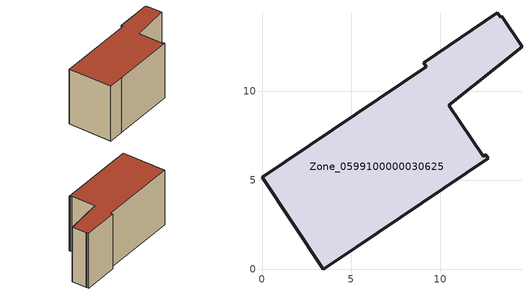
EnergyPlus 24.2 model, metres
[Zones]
Zone_0599100000030625
 floor ground (C_G): 13.39,14.15 13.45,14.19 14.58,12.49 10.48,9.21 12.41,6.35 12.54,6.43 12.68,6.23 5.28,1.23 3.44,0 0,5.17 9.21,11.37 9.07,11.59 13.19,14.4 z0
 wall outside (C_F): 13.19,14.4 9.07,11.59 9.21,11.37 0,5.17 3.44,0 5.28,1.23 12.68,6.23 12.54,6.43 12.41,6.35 10.48,9.21 14.58,12.49 13.45,14.19 13.39,14.15 13.19,14.4 z0:8.04
 roof outside (C_R): 13.45,14.19 13.39,14.15 13.19,14.4 9.07,11.59 9.21,11.37 0,5.17 3.44,0 5.28,1.23 12.68,6.23 12.54,6.43 12.41,6.35 10.48,9.21 14.58,12.49 z8.04
[BUILDING]
Pand.0599100000030625: North Axis=0; Terrain=City; Loads Convergence Tolerance Value=0.04; Temperature Convergence Tolerance Value=0.4; Solar Distribution=FullExterior; Maximum Number of Warmup Days=25; Minimum Number of Warmup Days=1
[Site:Location]
Rotterdam.The.Hague.AP_ZH_NLD Design_Conditions: Latitude=51.96; Longitude=4.45; Time Zone=1; Elevation=-4.5
[SITE:GROUNDTEMPERATURE:BUILDINGSURFACE]
18, 18, 18, 18, 18, 18, 18, 18, 18, 18, 18, 18
[MATERIAL] Thermal Absorptance=0.9; Solar Absorptance=0.7; Visible Absorptance=0.7
Name | Roughness | Thickness | Conductivity | Density | Specific Heat
G.TI.1975-1991 | MediumSmooth | 0.15 | 0.288461 | 540 | 1210
F.TI.1975-1991 | Rough | 0.3 | 0.230769 | 1920 | 840
R.TI.1975-1991 | MediumRough | 0.2 | 0.153846 | 1500 | 1000
[CONSTRUCTION]
C_G: G.TI.1975-1991
C_F: F.TI.1975-1991
C_R: R.TI.1975-1991
[ZONE]
Zone_0599100000030625: Type=1; Multiplier=1; Ceiling Height=Autocalculate; Volume=Autocalculate; Floor Area=autocalculate; Part of Total Floor Area=Yes
[ZONEINFILTRATION:DESIGNFLOWRATE]
Infil_Zone_0599100000030625: Zone or ZoneList or Space or SpaceList=Zone_0599100000030625; Schedule=AlwaysOn; Design Flow Rate Calculation Method=Flow/Area; Flow Rate per Floor Area=0.003; Constant Term Coefficient=1; Temperature Term Coefficient=0; Velocity Term Coefficient=0; Velocity Squared Term Coefficient=0
[HVACTEMPLATE:ZONE:IDEALLOADSAIRSYSTEM]
Zone_0599100000030625: Maximum Heating Supply Air Temperature=50; Minimum Cooling Supply Air Temperature=13; Maximum Heating Supply Air Humidity Ratio=0.0156; Minimum Cooling Supply Air Humidity Ratio=0.0077; Heating Limit=NoLimit; Cooling Limit=NoLimit; Dehumidification Control Type=ConstantSensibleHeatRatio; Cooling Sensible Heat Ratio=0.7; Dehumidification Setpoint=60; Humidification Control Type=None; Humidification Setpoint=30; Outdoor Air Method=None; Outdoor Air Flow Rate per Person=0.00944; Outdoor Air Flow Rate per Zone Floor Area=0; Outdoor Air Flow Rate per Zone=0; Demand Controlled Ventilation Type=None; Outdoor Air Economizer Type=NoEconomizer; Heat Recovery Type=None; Sensible Heat Recovery Effectiveness=0.7; Latent Heat Recovery Effectiveness=0.65
[ZONECONTROL:THERMOSTAT]
ThermostatControl_Zone_0599100000030625: Zone or ZoneList=Zone_0599100000030625; Control Type Schedule=DualSetpointControlType; Control 1=Thermostat_Zone_0599100000030625; Temperature Difference Between Cutout And Setpoint=0
[THERMOSTATSETPOINT:DUALSETPOINT]
Thermostat_Zone_0599100000030625: Heating Setpoint Temperature Schedule=HeatingSetpoint_Zone_0599100000030625; Cooling Setpoint Temperature Schedule=CoolingSetpoint_Zone_0599100000030625
[SCHEDULE:COMPACT]
HeatingSetpoint_Zone_0599100000030625: Through: 12/31, For: AllDays, Until: 24:00, 21
CoolingSetpoint_Zone_0599100000030625: Through: 12/31, For: AllDays, Until: 24:00, 24
DualSetpointControlType: Through: 12/31, For: AllDays, Until: 24:00, 4
AlwaysOn: Through: 12/31, For: AllDays, Until: 24:00, 1
